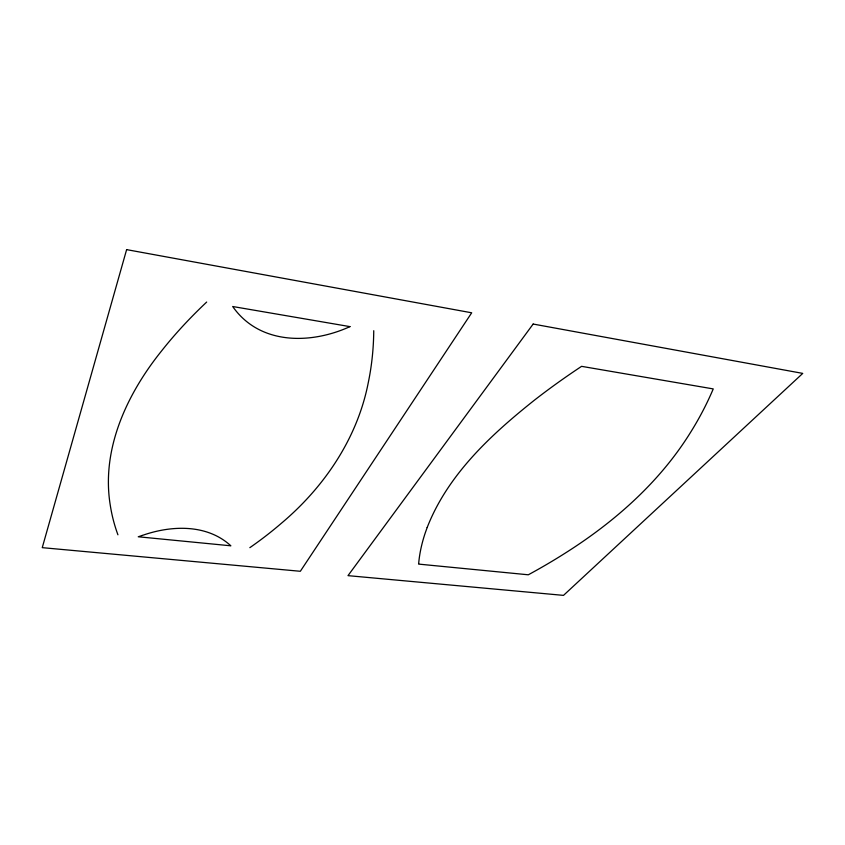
<?xml version="1.0" encoding="UTF-8"?>
<svg xmlns="http://www.w3.org/2000/svg" width="845" height="845" viewBox="0 0 845 845"><rect width="100%" height="100%" fill="white"/><g stroke="black" fill="none" stroke-linecap="round" stroke-linejoin="round"><path stroke-width="1.27" d="M373.743 330.701A1125.603 530.037 18.9 0 1 368.262 382.69C357.446 438.291 324.153 487.322 281.216 523.414A1172.765 557.214 19.9 0 1 249.845 547.655M206.676 302.056A606.203 297.947 -14 0 0 161.68 350.802C127.13 393.728 101.009 448.97 110.283 505.289A619.765 307.749 -14.5 0 0 117.93 534.8M126.623 249.624L42.25 547.655L300.334 571.283L471.7 312.798L126.623 249.624M427.179 527.491L425.204 533.047A588.458 234.456 -17.3 0 0 418.624 564.101L528.305 574.79A809.996 488.03 8.4 0 0 564.682 553.464C614.199 522.231 659.438 482.516 690.513 432.439A788.955 465.056 7.8 0 0 713.243 388.911L581.592 366.339A578.107 229.196 -16.9 0 0 534.357 400.224C490.913 434.774 447.818 474.647 427.179 527.491M533.153 324.047L347.992 575.646L563.509 595.376L802.75 373.395L533.153 324.047M349.957 326.624C310.833 344.464 259.742 345.172 232.692 306.513L349.957 326.624M142.224 535.466L138.253 536.776L230.854 545.807C206.898 523.752 171.102 525.252 142.224 535.466"/></g></svg>
